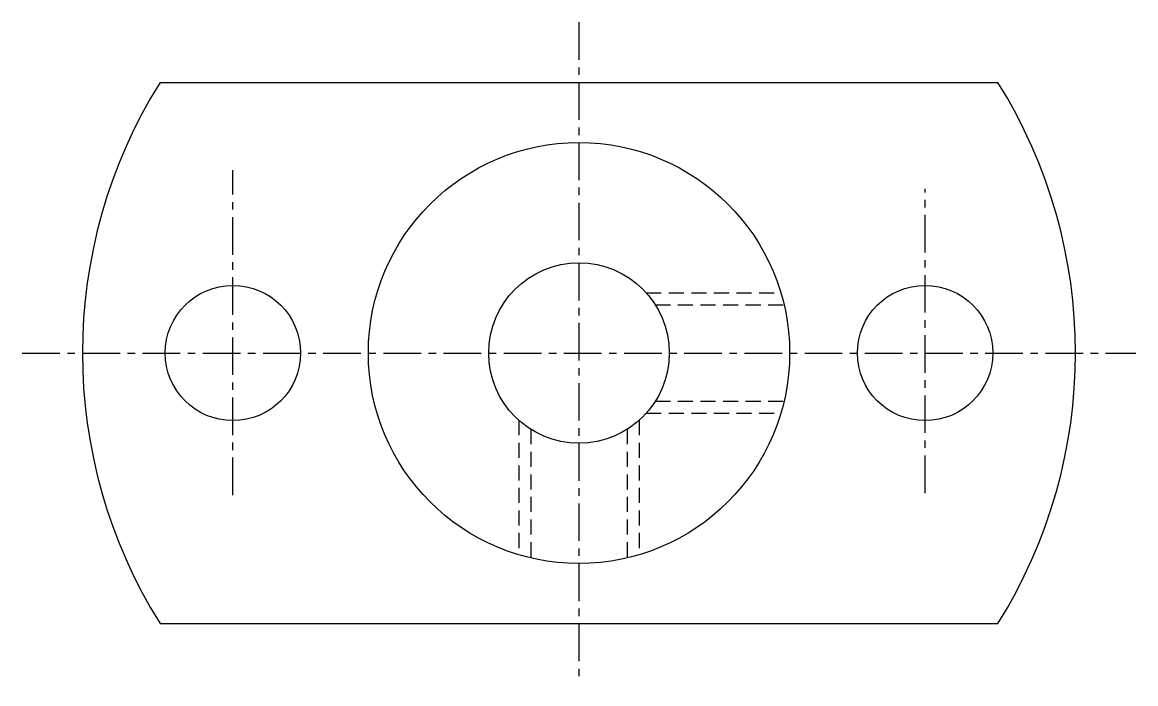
# Model space of a CAD drawing. Extents: x 10 to 155, y 10 to 158.
# Drawn here: x 118.36 to 155.36, y 136.19 to 158.19 of the extents above.
import ezdxf

# ---------------------------------------------------------------- set-up
doc = ezdxf.new("R2010")
doc.units = 0
doc.linetypes.add('CENTER', pattern=[2, 1.25, -0.25, 0.25, -0.25])
doc.linetypes.add('DASHED', pattern=[0.75, 0.5, -0.25])
doc.layers.get('0').update_dxf_attribs({"linetype": 'CONTINUOUS'})
doc.layers.add('CENTER', color=1, linetype='CENTER')

msp = doc.modelspace()

# ---------------------------------------------------------------- linework, layer by layer
msp.add_line((136.856, 157.19), (136.856, 157.19))
at = {"color": 7, "linetype": 'CONTINUOUS'}
for p, q in [((122.934, 156.19), (150.778, 156.19)), ((122.934, 138.19), (150.778, 138.19))]:
    msp.add_line(p, q, dxfattribs=at)
at = {"color": 3, "linetype": 'DASHED'}
for p, q in [((139.092, 149.19), (143.564, 149.19)), ((139.394, 148.79), (143.671, 148.79)), ((139.394, 145.59), (143.671, 145.59)), ((139.092, 145.19), (143.564, 145.19)), ((134.856, 144.954), (134.856, 140.482)), ((138.856, 144.954), (138.856, 140.482)), ((135.256, 144.653), (135.256, 140.376)), ((138.456, 144.653), (138.456, 140.376))]:
    msp.add_line(p, q, dxfattribs=at)
at = {"color": 7, "linetype": 'CONTINUOUS'}
for centre, radius in [((136.856, 147.19), 7), ((136.856, 147.19), 3), ((125.356, 147.19), 2.25), ((148.356, 147.19), 2.25)]:
    msp.add_circle(centre, radius, dxfattribs=at)
for centre, start, end in [((137.356, 147.19), 148.0343, 211.9657), ((136.356, 147.19), 328.0343, 31.9657)]:
    msp.add_arc(centre, 17, start, end, dxfattribs=at)
at = {"layer": 'CENTER', "color": 1, "linetype": 'CENTER'}
for p, q in [((136.856, 158.19), (136.856, 136.19)), ((125.356, 142.46), (125.356, 153.274)), ((148.356, 142.532), (148.356, 152.655)), ((118.356, 147.19), (155.356, 147.19))]:
    msp.add_line(p, q, dxfattribs=at)

doc.saveas('drawing.dxf')
